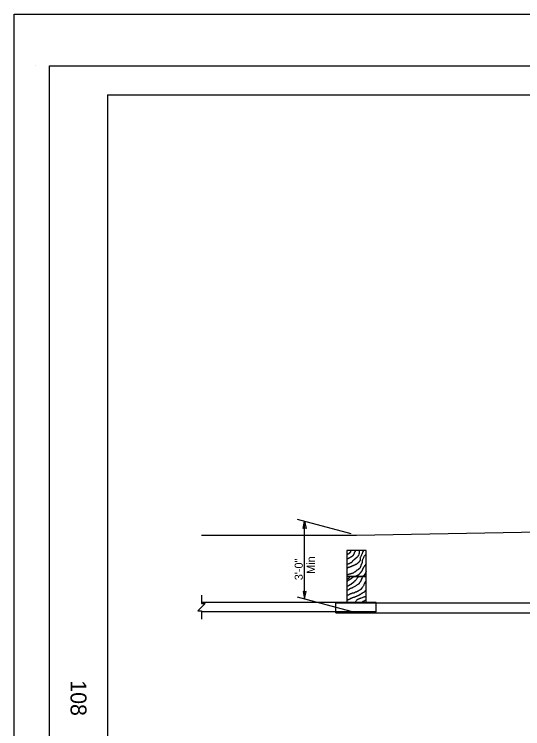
# Model space of a CAD drawing. Extents: x -894 to 866, y -476 to 714.
# Drawn here: x -894 to -454, y 96 to 714 of the extents above; entities that cross this region are included whole.
import ezdxf

# ---------------------------------------------------------------- set-up
doc = ezdxf.new("R2010")
doc.units = 0
for name, color, linetype in [('1 Control', 7, 'Continuous'), ('10 Sheet Format', 7, 'Continuous'), ('56 Stage 3 Anno', 7, 'Continuous'), ('57 Undefined', 7, 'Continuous')]:
    doc.layers.add(name, color=color, linetype=linetype)

msp = doc.modelspace()

# ---------------------------------------------------------------- linework, layer by layer
at = {"layer": '1 Control'}
for p, q in [((-597.98, 263.33), (347.01, 280.13)), ((-731.99, 263.33), (-597.98, 263.33)), ((-597.98, 205.08), (-731.99, 205.08)), ((-615.66, 196.13), (-615.66, 204.35)), ((455.03, 204.35), (-615.66, 204.35)), ((-580.85, 205.08), (-597.98, 205.08)), ((-580.85, 204.35), (-580.85, 205.08)), ((-580.85, 196.86), (-580.85, 204.35)), ((-615.66, 196.86), (-731.99, 196.86)), ((-580.85, 196.86), (-615.66, 196.86)), ((-615.66, 196.13), (455.03, 196.13))]:
    msp.add_line(p, q, dxfattribs=at)
for points in [[(-606.38, 227.48), (-589.58, 227.48), (-589.58, 249.88), (-606.38, 249.88)], [(-606.38, 205.08), (-589.58, 205.08), (-589.58, 227.48), (-606.38, 227.48)]]:
    msp.add_lwpolyline(points, close=True, dxfattribs=at)
msp.add_lwpolyline([(-731.99, 211.48), (-731.99, 204.07), (-728.89, 204.07), (-735.09, 197.87), (-731.99, 197.87), (-731.99, 190.46)], dxfattribs=at)
for points in [[(-603.01, 249.88), (-603.13, 249.77), (-603.19, 249.7), (-603.19, 249.57), (-603.19, 249.43), (-603.19, 249.3), (-603.19, 249.16), (-603.19, 249.03), (-603.13, 248.96), (-603.13, 248.83), (-603.13, 248.76), (-603.13, 248.63), (-603.26, 248.49), (-603.26, 248.43), (-603.39, 248.29), (-603.46, 248.22), (-603.53, 248.22), (-603.53, 248.16), (-603.53, 248.09), (-603.66, 248.09), (-603.66, 248.02), (-603.8, 247.96), (-603.8, 247.89), (-603.8, 247.82), (-603.8, 247.76), (-603.93, 247.76), (-604, 247.69), (-604.07, 247.55), (-604.13, 247.55), (-604.13, 247.49), (-604.27, 247.42), (-604.4, 247.42), (-604.4, 247.35), (-604.4, 247.29), (-604.47, 247.29), (-604.6, 247.29), (-604.6, 247.22), (-604.67, 247.15), (-604.74, 247.15), (-604.8, 247.08), (-604.8, 247.02), (-604.87, 247.02), (-604.87, 246.95), (-604.94, 246.88), (-605.01, 246.88), (-605.07, 246.82), (-605.21, 246.68), (-605.34, 246.68), (-605.48, 246.55), (-605.61, 246.48), (-605.68, 246.41), (-605.81, 246.41), (-606.21, 246.28), (-606.38, 246.17)], [(-599.01, 249.88), (-599.1, 249.37), (-599.1, 249.23), (-599.23, 249.03), (-599.44, 248.76), (-599.57, 248.56), (-599.64, 248.43), (-599.77, 248.22), (-599.77, 248.09), (-599.84, 248.09), (-599.84, 247.96), (-599.91, 247.89), (-599.97, 247.69), (-599.97, 247.55), (-600.04, 247.42), (-600.11, 247.29), (-600.11, 247.22), (-600.17, 247.02), (-600.24, 246.88), (-600.38, 246.82), (-600.38, 246.61), (-600.44, 246.48), (-600.51, 246.35), (-600.64, 246.21), (-600.78, 246.08), (-600.78, 245.94), (-600.84, 245.81), (-600.91, 245.67), (-600.98, 245.61), (-601.05, 245.54), (-601.11, 245.47), (-601.18, 245.47), (-601.25, 245.34), (-601.31, 245.21), (-601.45, 245.07), (-601.58, 245.07), (-601.72, 244.94), (-601.99, 244.74), (-602.05, 244.6), (-602.12, 244.53), (-602.32, 244.53), (-602.72, 244.2), (-602.99, 244.06), (-603.13, 243.93), (-603.26, 243.86), (-603.6, 243.73), (-604.27, 243.33), (-604.47, 243.26), (-604.6, 243.26), (-604.67, 243.19), (-604.87, 243.06), (-605.41, 242.79), (-605.74, 242.52), (-606.01, 242.39), (-606.15, 242.39), (-606.21, 242.39), (-606.38, 242.27)], [(-595.45, 249.88), (-596.21, 245.74), (-596.62, 245.14), (-596.82, 244.87), (-596.95, 244.67), (-597.09, 244.4), (-597.42, 244.13), (-597.76, 243.93), (-597.89, 243.8), (-597.89, 243.73), (-598.03, 243.73), (-598.09, 243.66), (-598.09, 243.59), (-598.23, 243.53), (-598.36, 243.53), (-598.36, 243.39), (-598.43, 243.33), (-598.43, 243.26), (-598.43, 243.19), (-598.63, 243.12), (-598.76, 242.99), (-598.76, 242.92), (-598.76, 242.86), (-598.9, 242.79), (-599.1, 242.52), (-599.57, 242.39), (-599.64, 242.25), (-599.7, 242.12), (-599.77, 242.05), (-599.97, 241.85), (-600.38, 241.72), (-600.51, 241.65), (-600.51, 241.58), (-600.58, 241.45), (-600.84, 241.31), (-601.25, 240.91), (-601.65, 240.44), (-601.78, 240.17), (-601.85, 239.9), (-602.05, 239.77), (-602.32, 239.5), (-602.66, 239.37), (-602.93, 239.23), (-603.06, 239.17), (-603.06, 239.1), (-603.26, 239.1), (-603.6, 238.96), (-603.86, 238.7), (-604.13, 238.56), (-604.27, 238.56), (-604.33, 238.56), (-604.6, 238.43), (-605.07, 238.23), (-605.34, 238.09), (-605.48, 238.09), (-605.61, 238.02), (-606.21, 237.89), (-606.38, 237.85)], [(-591.93, 249.88), (-593.33, 246.48), (-593.53, 245.88), (-593.93, 245.21), (-594.47, 244.2), (-594.74, 243.39), (-594.81, 242.52), (-594.81, 241.72), (-594.81, 241.25), (-594.87, 241.18), (-595.07, 241.04), (-595.21, 240.78), (-595.41, 240.57), (-595.48, 240.44), (-595.61, 240.37), (-595.61, 240.1), (-595.81, 239.9), (-596.08, 239.84), (-596.21, 239.77), (-596.28, 239.64), (-596.62, 239.1), (-596.89, 238.83), (-597.29, 238.7), (-597.42, 238.49), (-597.62, 238.29), (-598.03, 238.02), (-598.5, 237.82), (-598.76, 237.69), (-599.1, 237.49), (-599.5, 237.29), (-599.97, 237.15), (-600.44, 236.88), (-600.78, 236.82), (-601.05, 236.68), (-601.45, 236.48), (-601.65, 236.35), (-602.05, 236.28), (-602.19, 236.21), (-602.32, 236.15), (-602.59, 236.01), (-603.13, 235.88), (-603.73, 235.61), (-604.27, 235.34), (-604.54, 235.27), (-605.01, 235.14), (-605.34, 235), (-606.08, 234.53), (-606.38, 234.41)], [(-589.58, 246.79), (-591.58, 244.4), (-591.85, 243.73), (-592.19, 242.92), (-592.66, 242.05), (-592.93, 241.18), (-592.93, 240.17), (-592.99, 239.97), (-592.99, 239.7), (-592.99, 239.57), (-593.13, 239.43), (-593.19, 239.3), (-593.26, 239.23), (-593.26, 239.1), (-593.4, 238.83), (-593.66, 238.56), (-593.66, 238.29), (-593.73, 238.23), (-593.73, 238.02), (-593.8, 237.82), (-593.93, 237.62), (-594.07, 237.35), (-594.13, 236.88), (-594.13, 236.55), (-594.2, 236.28), (-594.4, 236.15), (-594.67, 235.74), (-594.81, 235.27), (-594.94, 234.8), (-595.27, 234.53), (-595.61, 234.2), (-596.01, 234), (-596.21, 233.8), (-596.28, 233.66), (-596.42, 233.39), (-597.09, 233.06), (-597.89, 232.66), (-598.29, 232.32), (-598.56, 232.05), (-598.7, 231.78), (-599.03, 231.51), (-599.57, 231.25), (-600.17, 230.91), (-600.58, 230.58), (-600.84, 230.37), (-601.18, 230.24), (-601.85, 230.04), (-602.52, 229.9), (-602.93, 229.77), (-602.99, 229.64), (-603.26, 229.57), (-603.93, 229.5), (-604.6, 229.3), (-605.14, 229.1), (-605.34, 229.03), (-605.41, 228.96), (-605.81, 228.96), (-606.28, 228.83), (-606.38, 228.83)], [(-589.58, 239.07), (-590.85, 236.62), (-591.25, 236.21), (-591.52, 235.94), (-591.65, 235.68), (-591.85, 235.27), (-592.12, 234.8), (-592.32, 234.33), (-592.46, 234), (-592.72, 233.6), (-592.93, 232.99), (-593.13, 232.66), (-593.4, 232.25), (-593.53, 231.78), (-593.66, 231.51), (-593.87, 231.38), (-594.13, 231.05), (-594.4, 230.78), (-594.6, 230.58), (-594.67, 230.37), (-594.94, 230.17), (-595.07, 230.11), (-595.27, 229.84), (-595.41, 229.7), (-595.68, 229.43), (-596.01, 229.03), (-596.42, 228.76), (-596.68, 228.63), (-597.02, 228.43), (-597.42, 228.23), (-597.76, 228.03), (-598.23, 227.82), (-598.5, 227.62), (-598.73, 227.48)], [(-589.58, 231.74), (-589.64, 231.65), (-589.77, 231.18), (-590.11, 230.71), (-590.31, 230.17), (-590.64, 229.64), (-590.91, 229.3), (-591.05, 228.9), (-591.18, 228.63), (-591.45, 228.36), (-591.85, 228.03), (-592.32, 227.82), (-592.66, 227.62), (-592.8, 227.48)], [(-603.54, 227.48), (-603.66, 227.22), (-603.66, 227.09), (-603.8, 226.95), (-603.93, 226.95), (-604.07, 226.82), (-604.33, 226.41), (-604.47, 226.41), (-604.6, 226.01), (-604.74, 225.88), (-605.01, 225.61), (-605.27, 225.48), (-605.41, 225.48), (-605.68, 225.48), (-605.68, 225.34), (-606.08, 225.21), (-606.21, 225.07), (-606.35, 225.07), (-606.38, 225.07)], [(-600.72, 227.48), (-600.84, 227.22), (-601.52, 226.28), (-602.05, 226.01), (-602.46, 225.74), (-602.72, 225.61), (-602.72, 225.34), (-602.99, 225.21), (-603.26, 225.07), (-603.39, 224.94), (-603.93, 224.8), (-603.93, 224.67), (-604.2, 224.54), (-604.47, 224.27), (-605.14, 224.13), (-605.54, 223.73), (-605.68, 223.46), (-605.81, 223.46), (-605.81, 223.33), (-606.08, 223.06), (-606.35, 223.06), (-606.38, 223.04)], [(-596.15, 227.48), (-596.42, 227.09), (-596.68, 226.55), (-597.22, 226.01), (-599.1, 223.86), (-599.37, 223.6), (-599.64, 223.19), (-599.91, 223.06), (-600.31, 222.79), (-600.31, 222.66), (-600.44, 222.52), (-600.58, 222.39), (-600.84, 222.12), (-601.11, 221.72), (-601.92, 221.45), (-602.05, 221.18), (-602.46, 221.05), (-602.59, 220.64), (-603.13, 220.51), (-603.8, 220.24), (-604.33, 219.97), (-604.6, 219.57), (-604.74, 219.44), (-605.14, 219.3), (-605.68, 219.17), (-606.21, 218.76), (-606.38, 218.69)], [(-592.79, 227.48), (-593.06, 226.82), (-593.73, 224.94), (-593.87, 224.54), (-594, 224.27), (-594.13, 223.73), (-594.27, 223.46), (-594.54, 223.06), (-594.81, 222.79), (-595.07, 222.39), (-595.21, 222.12), (-595.48, 221.85), (-595.61, 221.45), (-595.74, 221.05), (-596.01, 221.05), (-596.01, 220.91), (-596.28, 220.78), (-596.55, 220.64), (-596.82, 220.51), (-597.62, 219.97), (-598.16, 219.7), (-598.29, 219.57), (-598.83, 219.03), (-600.04, 218.63), (-600.98, 217.96), (-601.52, 217.69), (-601.78, 217.69), (-601.78, 217.56), (-602.32, 217.29), (-603.26, 217.02), (-603.8, 216.75), (-604.2, 216.48), (-604.47, 216.21), (-604.87, 215.95), (-605.68, 215.54), (-606.38, 215.04)], [(-589.58, 223.84), (-591.32, 220.91), (-591.58, 219.97), (-592.12, 219.03), (-592.66, 218.23), (-593.19, 217.56), (-593.46, 217.02), (-593.73, 216.62), (-593.73, 216.48), (-594, 216.21), (-594.54, 216.21), (-594.81, 216.08), (-595.34, 215.54), (-595.61, 215.41), (-595.88, 215.27), (-596.01, 215.14), (-596.55, 214.87), (-597.09, 214.6), (-597.62, 214.34), (-598.16, 213.93), (-598.97, 213.8), (-599.37, 213.53), (-599.91, 213.26), (-600.04, 213.26), (-600.17, 213.13), (-600.44, 213.13), (-601.52, 212.99), (-602.32, 212.72), (-602.86, 212.46), (-603.13, 212.32), (-603.39, 212.19), (-603.66, 212.05), (-604.2, 211.79), (-604.47, 211.65), (-604.6, 211.52), (-605.01, 211.38), (-605.68, 211.25), (-606.21, 210.85), (-606.38, 210.85)], [(-589.58, 216.06), (-589.84, 215.68), (-590.11, 215.27), (-590.38, 215.01), (-590.78, 214.47), (-591.18, 214.07), (-591.32, 213.8), (-591.72, 213.66), (-591.99, 213.53), (-592.25, 213.4), (-592.66, 213.13), (-593.06, 212.99), (-593.19, 212.86), (-593.33, 212.86), (-593.6, 212.59), (-594, 212.19), (-594.67, 211.92), (-595.34, 211.52), (-595.34, 211.38), (-595.61, 211.25), (-595.88, 211.11), (-596.42, 210.98), (-596.82, 210.71), (-596.95, 210.71), (-597.09, 210.58), (-597.49, 210.44), (-597.89, 210.31), (-598.29, 210.04), (-598.56, 210.04), (-598.56, 209.91), (-598.97, 209.77), (-599.37, 209.64), (-599.64, 209.5), (-600.04, 209.37), (-600.17, 209.37), (-600.44, 209.37), (-601.25, 209.1), (-601.78, 208.83), (-602.19, 208.7), (-602.32, 208.56), (-602.59, 208.56), (-602.99, 208.43), (-603.26, 208.16), (-603.8, 207.89), (-604.33, 207.62), (-604.74, 207.36), (-605.01, 207.36), (-605.27, 207.22), (-605.54, 206.95), (-605.95, 206.95), (-606.21, 206.95), (-606.38, 206.93)], [(-589.58, 210.26), (-589.97, 210.17), (-590.51, 210.04), (-591.18, 209.64), (-592.52, 209.37), (-593.73, 208.83), (-594.4, 208.56), (-594.54, 208.43), (-594.81, 208.43), (-595.34, 208.3), (-595.88, 208.16), (-596.01, 207.89), (-596.28, 207.76), (-596.95, 207.62), (-597.49, 207.22), (-598.29, 206.42), (-598.83, 205.48), (-599.13, 205.08)], [(-589.58, 207.17), (-590.64, 206.68), (-590.78, 206.42), (-590.91, 206.42), (-591.18, 206.28), (-591.72, 206.01), (-591.85, 206.01), (-592.25, 205.88), (-592.52, 205.75), (-592.79, 205.48), (-593.45, 205.08)]]:
    msp.add_spline(points, degree=3, dxfattribs=at)
at = {"layer": '10 Sheet Format'}
for p, q in [((-875.41, 668.96), (-875.41, 668.96)), ((-813.45, 643.96), (811.55, 643.96)), ((-813.45, 643.96), (-813.45, -406.04))]:
    msp.add_line(p, q, dxfattribs=at)
for points in [[(-894.04, 713.55), (865.96, 713.55), (865.96, -476.45), (-894.04, -476.45)], [(-863.43, 668.96), (836.57, 668.96), (836.57, -431.04), (-863.43, -431.04)], [(-863.43, 668.96), (836.57, 668.96), (836.57, -431.04), (-863.43, -431.04)]]:
    msp.add_lwpolyline(points, close=True, dxfattribs=at)
at = {"layer": '56 Stage 3 Anno'}
for p, q in [((-649.18, 277.05), (-602.78, 264.61)), ((-642.78, 208.13), (-642.78, 275.33)), ((-649.18, 209.85), (-602.78, 197.41))]:
    msp.add_line(p, q, dxfattribs=at)
for points in [[(-642.78, 275.33), (-641.55, 269.04), (-642.78, 269.33), (-644.02, 269.04)], [(-642.78, 208.13), (-641.55, 214.42), (-642.78, 214.13), (-644.02, 214.42)]]:
    msp.add_lwpolyline(points, close=True, dxfattribs=at)

# ---------------------------------------------------------------- texts
at = {"layer": '10 Sheet Format'}
msp.add_text('108', height=13.779, rotation=270, dxfattribs=at).set_placement((-845.33, 137.73))
at = {"layer": '57 Undefined'}
for s, p in [('3\'-0"', (-644.4, 224.29)), ('Min', (-633.9, 229.79))]:
    msp.add_text(s, height=7, rotation=90, dxfattribs=at).set_placement(p)

doc.saveas('drawing.dxf')
